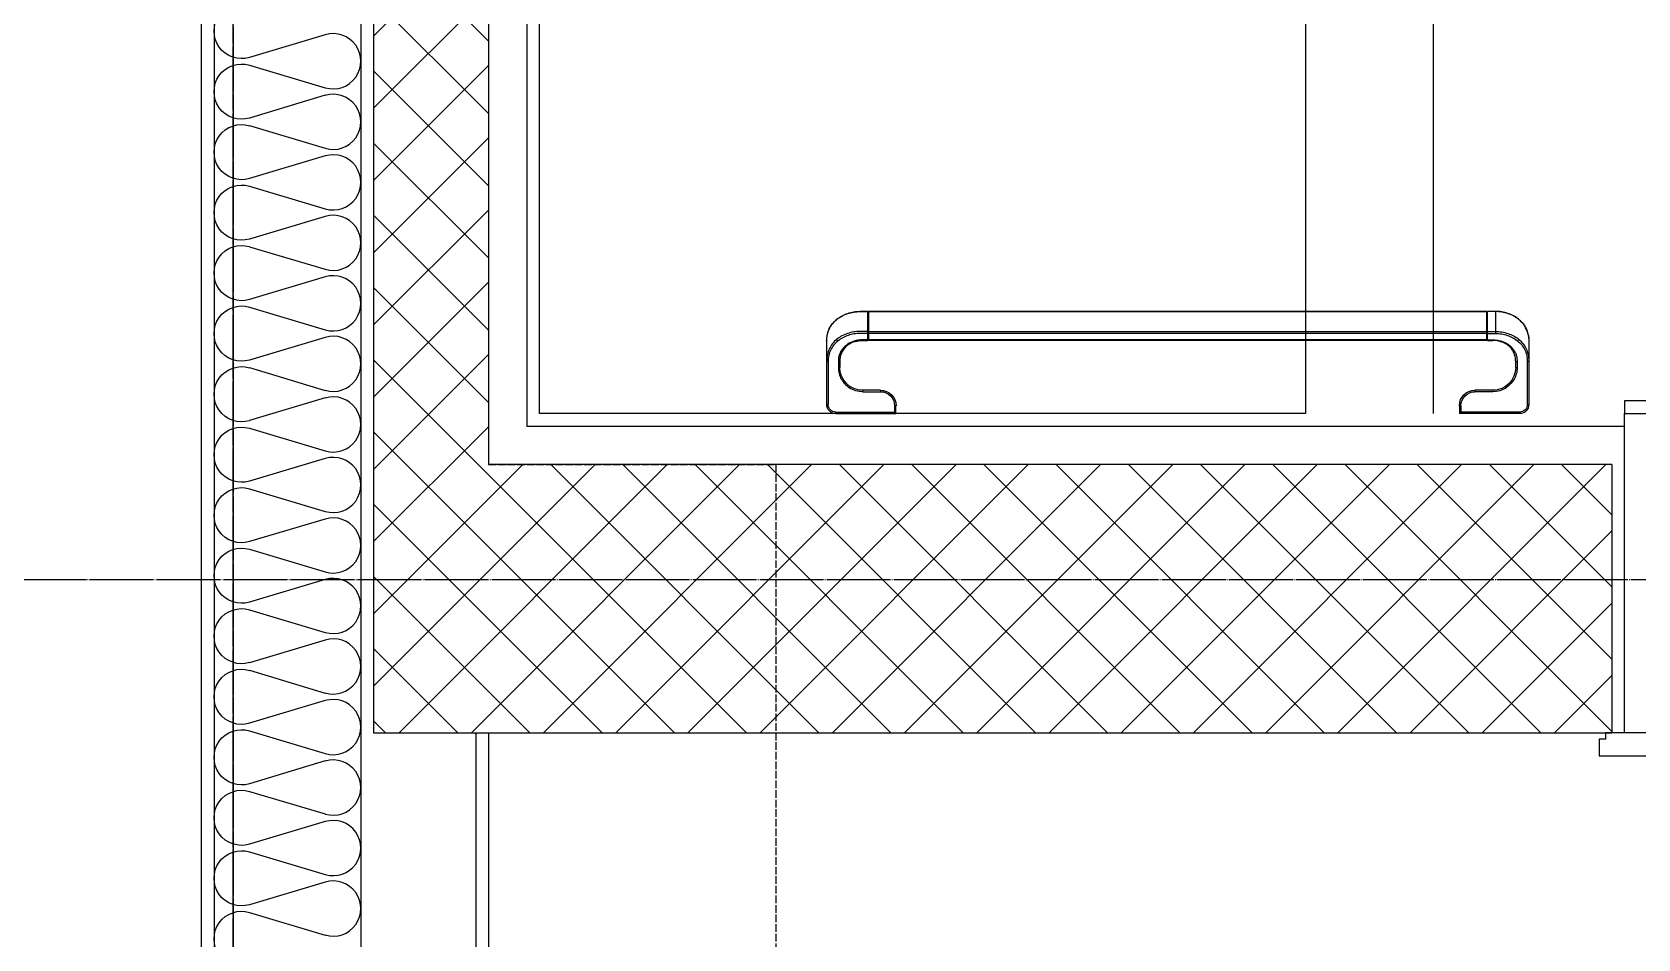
# Model space of a CAD drawing. Header units: millimetres. Extents: x 18456 to 179493, y -203649 to 469211.
# Drawn here: x 123972 to 125230, y 200439 to 201149 of the extents above; entities that cross this region are included whole.
import ezdxf

# ---------------------------------------------------------------- set-up
doc = ezdxf.new("R2010")
doc.units = ezdxf.units.MM
doc.linetypes.add('X-평면도(기본형)$0$CEN', pattern=[52.5, 50, -1, 0.5, -1])
doc.linetypes.add('X-평면도(기본형)$0$HID2', pattern=[7.5, 6, -1.5])
for name, color, linetype, true_color in [('X-평면도(기본형)$0$40HAT', 9, 'Continuous', 0x808080), ('X-평면도(기본형)$0$4GYP', 4, 'Continuous', 0x00ffff), ('X-평면도(기본형)$0$CEN', 1, 'X-평면도(기본형)$0$CEN', 0xff0000), ('X-평면도(기본형)$0$DOOR', 4, 'Continuous', 0x00ffff), ('X-평면도(기본형)$0$FIN', 9, 'Continuous', 0x808080), ('X-평면도(기본형)$0$FUR', 6, 'Continuous', 0xff00ff), ('X-평면도(기본형)$0$INS', 9, 'Continuous', 0x808080), ('X-평면도(기본형)$0$INSUL', 9, 'Continuous', 0x808080), ('X-평면도(기본형)$0$TIL', 5, 'Continuous', 0x0000ff), ('X-평면도(기본형)$0$UIS', 7, 'X-평면도(기본형)$0$HID2', 0x000000), ('X-평면도(기본형)$0$W1', 2, 'Continuous', 0xffff00), ('X-평면도(기본형)$0$W2', 3, 'Continuous', 0x00ff00)]:
    doc.layers.add(name, color=color, linetype=linetype, true_color=true_color)

# ---------------------------------------------------------------- blocks, each defined once
blk = doc.blocks.new('X-평면도(기본형)$0$KH-530S-1 TOP')
at = {"layer": 'X-평면도(기본형)$0$FUR', "linetype": 'Continuous'}
for p, q in [((830447.8, -150945.6), (830447.8, -150895.5)), ((830449, -150895.5), (830447.8, -150895.5)), ((830449, -150929.2), (830449, -150895.5)), ((830455, -150889.5), (830455, -150888.4)), ((830455, -150888.4), (830502.1, -150888.4)), ((830455, -150889.5), (830501, -150889.5)), ((830501, -150894.5), (830501, -150889.5)), ((830502.1, -150894.5), (830501, -150894.5)), ((830502.1, -150888.4), (830502.1, -150894.5)), ((830990.7, -150888.4), (830943.5, -150888.4)), ((830943.5, -150894.5), (830943.5, -150888.4)), ((830943.5, -150894.5), (830944.7, -150894.5)), ((830990.7, -150889.5), (830944.7, -150889.5)), ((830944.7, -150894.5), (830944.7, -150889.5)), ((830990.7, -150889.5), (830990.7, -150888.4)), ((830996.7, -150895.5), (830997.8, -150895.5)), ((830996.7, -150929.2), (830996.7, -150895.5)), ((830997.8, -150945.6), (830997.8, -150895.5)), ((830466.3, -150909.6), (830465.7, -150908.6)), ((830476, -150906.7), (830476, -150905.5)), ((830476, -150905.5), (830490, -150905.5)), ((830490, -150906.7), (830476, -150906.7)), ((830490, -150906.7), (830490, -150905.5)), ((830969.7, -150905.5), (830955.7, -150905.5)), ((830955.7, -150906.7), (830955.7, -150905.5)), ((830969.7, -150906.7), (830955.7, -150906.7)), ((830969.7, -150906.7), (830969.7, -150905.5)), ((830979.4, -150909.6), (830980, -150908.6)), ((830457, -150929.2), (830457, -150924.3)), ((830458.1, -150929.6), (830458.1, -150924.5)), ((830987.5, -150929.6), (830987.5, -150924.5)), ((830988.7, -150929.2), (830988.7, -150924.3)), ((830448.2, -150949.4), (830448.2, -150949.4)), ((830476, -150945.6), (830476, -150946.1)), ((830476, -150945.6), (830480.1, -150945.6)), ((830480.1, -150946.1), (830476, -150946.1)), ((830480.1, -150945.6), (830480.1, -150968.4)), ((830480.1, -150947.4), (830480.6, -150947.4)), ((830480.6, -150968.3), (830480.6, -150945.7)), ((830965, -150945.7), (830480.6, -150945.7)), ((830965, -150946.2), (830480.6, -150946.2)), ((830965, -150945.7), (830965, -150968.3)), ((830965.5, -150947.4), (830965, -150947.4)), ((830965.5, -150945.6), (830969.7, -150945.6)), ((830965.5, -150945.6), (830965.5, -150968.4)), ((830965.5, -150946.1), (830969.7, -150946.1)), ((830969.7, -150945.6), (830969.7, -150946.1)), ((830997.5, -150949.4), (830997.5, -150949.4)), ((830455.2, -150961.8), (830455.9, -150962.4)), ((830480.1, -150951.1), (830474, -150951.1)), ((830480.1, -150952.7), (830474, -150952.7)), ((830480.1, -150951.6), (830480.6, -150951.6)), ((830965, -150951.1), (830480.6, -150951.1)), ((830965, -150952.5), (830480.6, -150952.5)), ((830965.5, -150951.6), (830965, -150951.6)), ((830965.5, -150951.1), (830971.7, -150951.1)), ((830965.5, -150952.7), (830971.7, -150952.7)), ((830971.7, -150968.4), (830971.7, -150951.1)), ((830474, -150968.2), (830480.1, -150968.2)), ((830480.1, -150968.4), (830474, -150968.4)), ((830480.1, -150966.6), (830480.6, -150966.6)), ((830965, -150968.1), (830480.6, -150968.1)), ((830965, -150968.3), (830480.6, -150968.3)), ((830965.5, -150966.6), (830965, -150966.6)), ((830971.7, -150968.2), (830965.5, -150968.2)), ((830971.7, -150968.4), (830965.5, -150968.4))]:
    blk.add_line(p, q, dxfattribs=at)
for points in [[(830470.2, -150944.8), (830469.5, -150944.6), (830468.7, -150944.3), (830467.8, -150943.9), (830467, -150943.5), (830466.2, -150943.1), (830465.4, -150942.7), (830464.6, -150942.2), (830463.9, -150941.6), (830463.3, -150941.1), (830462.6, -150940.5), (830462, -150939.9), (830461.5, -150939.2), (830460.9, -150938.5), (830460.4, -150937.8), (830460, -150937.1), (830459.6, -150936.3), (830459.3, -150935.5), (830459, -150934.7), (830458.7, -150933.8), (830458.5, -150933), (830458.3, -150932.1), (830458.2, -150931.2), (830458.2, -150930.3), (830458.1, -150929.6)], [(830987.5, -150929.6), (830987.5, -150930.3), (830987.5, -150931.2), (830987.4, -150932.1), (830987.2, -150933), (830987, -150933.8), (830986.7, -150934.7), (830986.4, -150935.5), (830986.1, -150936.3), (830985.7, -150937.1), (830985.3, -150937.8), (830984.8, -150938.5), (830984.2, -150939.2), (830983.7, -150939.9), (830983.1, -150940.5), (830982.4, -150941.1), (830981.8, -150941.6), (830981.1, -150942.2), (830980.3, -150942.7), (830979.5, -150943.1), (830978.7, -150943.5), (830977.9, -150943.9), (830977, -150944.3), (830976.2, -150944.6), (830975.5, -150944.8)], [(830447.8, -150945.6), (830447.9, -150946.5), (830447.9, -150947.6), (830448.1, -150948.7), (830448.2, -150949.8), (830448.5, -150950.8), (830448.8, -150951.9), (830449.1, -150952.9), (830449.5, -150953.9), (830449.9, -150954.9), (830450.4, -150955.8), (830451, -150956.8), (830451.6, -150957.7), (830452.2, -150958.6), (830452.9, -150959.4), (830453.6, -150960.2), (830454.4, -150961), (830455.2, -150961.8)], [(830989.8, -150962.4), (830990.5, -150961.8), (830991.3, -150961), (830992.1, -150960.2), (830992.8, -150959.4), (830993.5, -150958.6), (830994.1, -150957.7), (830994.7, -150956.8), (830995.3, -150955.9), (830995.8, -150954.9), (830996.2, -150953.9), (830996.6, -150952.9), (830996.9, -150951.9), (830997.2, -150950.8), (830997.5, -150949.8), (830997.6, -150948.7), (830997.8, -150947.6), (830997.8, -150946.5), (830997.8, -150945.6)]]:
    blk.add_lwpolyline(points, dxfattribs=at)
for centre, radius, start, end in [((830455, -150895.5), 7.15, 90, 180), ((830455, -150895.5), 6, 90, 180), ((830490, -150894.5), 12.2, 270, 0), ((830490, -150894.5), 11, 270, 0), ((830955.7, -150894.5), 12.2, 180, 270), ((830955.7, -150894.5), 11, 180, 270), ((830990.7, -150895.5), 7.15, 0, 90), ((830990.7, -150895.5), 6, 0, 90), ((830476, -150924.5), 17.9, 90, 180), ((830476, -150924.5), 19, 90, 122.8983), ((830969.7, -150924.5), 19, 57.1017, 90), ((830969.7, -150924.5), 17.9, 0, 90), ((830470.4, -150945.6), 22.5, 179.9974, 182.9154), ((830470.1, -150945.6), 22.3, 182.919, 183.9707), ((830469.9, -150945.6), 22, 183.9685, 186.2364), ((830469.6, -150945.6), 21.8, 186.239, 187.046), ((830469.4, -150945.6), 21.5, 187.0414, 189.9541), ((830976.3, -150945.6), 21.5, 350.0464, 352.9594), ((830975.8, -150945.6), 22, 353.7647, 356.0327), ((830976.1, -150945.6), 21.8, 352.9547, 353.7621), ((830975.3, -150945.6), 22.5, 357.0855, 0.0026), ((830975.6, -150945.6), 22.3, 356.0305, 357.0819), ((830471.3, -150942.9), 24.7, 231.3106, 231.75), ((830974.4, -150942.9), 24.7, 308.25, 308.6894)]:
    blk.add_arc(centre, radius, start, end, dxfattribs=at)
for points, knots in [([(830501, -150889.5), (830501.1, -150889.5), (830501.2, -150889.4), (830501.4, -150889.2), (830501.6, -150889), (830501.7, -150888.8), (830501.9, -150888.7), (830502, -150888.6), (830502, -150888.5), (830502.1, -150888.5), (830502.1, -150888.4), (830502.1, -150888.4), (830502.1, -150888.4), (830502.1, -150888.4)], [0, 0, 0, 0, 0.273421, 0.542841, 0.803517, 1.049277, 1.270838, 1.36857, 1.454933, 1.526701, 1.580117, 1.613258, 1.626429, 1.626429, 1.626429, 1.626429]), ([(830944.7, -150889.5), (830944.6, -150889.5), (830944.5, -150889.4), (830944.3, -150889.2), (830944.1, -150889), (830944, -150888.8), (830943.8, -150888.7), (830943.7, -150888.6), (830943.7, -150888.5), (830943.6, -150888.5), (830943.6, -150888.4), (830943.6, -150888.4), (830943.6, -150888.4), (830943.5, -150888.4)], [0, 0, 0, 0, 0.273421, 0.542841, 0.803517, 1.049277, 1.270838, 1.36857, 1.454933, 1.526701, 1.580117, 1.613258, 1.626429, 1.626429, 1.626429, 1.626429]), ([(830457, -150924.3), (830457, -150922.7), (830457.4, -150919.6), (830459.1, -150915.3), (830461.9, -150911.5), (830464.4, -150909.4), (830465.7, -150908.6)], [0, 0, 0, 0, 4.601942, 9.262095, 13.951856, 18.650133, 18.650133, 18.650133, 18.650133]), ([(830988.7, -150924.3), (830988.7, -150922.7), (830988.3, -150919.6), (830986.6, -150915.3), (830983.8, -150911.5), (830981.3, -150909.4), (830980, -150908.6)], [0, 0, 0, 0, 4.601942, 9.262095, 13.951856, 18.650133, 18.650133, 18.650133, 18.650133]), ([(830458.1, -150924.5), (830458.1, -150924.5), (830458.1, -150924.4), (830457.9, -150924.4), (830457.8, -150924.4), (830457.6, -150924.3), (830457.4, -150924.3), (830457.1, -150924.3), (830457, -150924.3)], [0, 0, 0, 0, 0.136541, 0.252864, 0.401806, 0.579319, 0.779705, 1.220335, 1.220335, 1.220335, 1.220335]), ([(830987.5, -150924.5), (830987.5, -150924.5), (830987.6, -150924.4), (830987.8, -150924.4), (830987.9, -150924.4), (830988.1, -150924.3), (830988.3, -150924.3), (830988.6, -150924.3), (830988.7, -150924.3)], [0, 0, 0, 0, 0.136541, 0.252864, 0.401806, 0.579319, 0.779705, 1.220335, 1.220335, 1.220335, 1.220335]), ([(830449, -150929.2), (830448.9, -150929.2), (830448.6, -150929.2), (830448.4, -150929.3), (830448.2, -150929.3), (830448.1, -150929.4), (830447.9, -150929.4), (830447.8, -150929.5), (830447.8, -150929.6)], [0, 0, 0, 0, 0.440988, 0.642531, 0.822402, 0.975483, 1.098602, 1.261762, 1.261762, 1.261762, 1.261762]), ([(830455.9, -150946.6), (830454.6, -150945.6), (830452.3, -150943.3), (830449.7, -150939.1), (830448.2, -150934.5), (830447.8, -150931.2), (830447.8, -150929.6)], [0, 0, 0, 0, 4.838628, 9.636886, 14.480568, 19.431019, 19.431019, 19.431019, 19.431019]), ([(830456.7, -150945.2), (830455.5, -150944.3), (830453.3, -150942.2), (830450.8, -150938.3), (830449.3, -150933.9), (830449, -150930.8), (830449, -150929.2)], [0, 0, 0, 0, 4.573855, 9.111983, 13.696208, 18.384347, 18.384347, 18.384347, 18.384347]), ([(830469.9, -150945.2), (830468.1, -150944.7), (830465.4, -150943.6), (830462.4, -150941.4), (830460.5, -150939.4), (830458.9, -150937.2), (830457.8, -150934.7), (830457.1, -150932), (830457, -150930.1), (830457, -150929.2)], [0, 0, 0, 0, 5.697319, 8.478851, 11.221022, 13.942253, 16.664795, 19.408929, 22.189651, 22.189651, 22.189651, 22.189651]), ([(830458.1, -150929.4), (830458, -150929.4), (830457.9, -150929.3), (830457.5, -150929.2), (830457.2, -150929.2), (830457, -150929.2)], [0, 0, 0, 0, 0.191673, 0.458247, 1.137682, 1.137682, 1.137682, 1.137682]), ([(830458.1, -150929.6), (830458.1, -150929.5), (830458.1, -150929.5), (830458.1, -150929.5), (830458.1, -150929.4)], [0, 0, 0, 0, 0.0283776, 0.1267171, 0.1267171, 0.1267171, 0.1267171]), ([(830975.8, -150945.2), (830977.6, -150944.7), (830980.3, -150943.6), (830983.3, -150941.4), (830985.2, -150939.4), (830986.8, -150937.2), (830987.9, -150934.7), (830988.6, -150932), (830988.7, -150930.1), (830988.7, -150929.2)], [0, 0, 0, 0, 5.697319, 8.478851, 11.221022, 13.942253, 16.664795, 19.408929, 22.189651, 22.189651, 22.189651, 22.189651]), ([(830987.5, -150929.6), (830987.5, -150929.5), (830987.6, -150929.5), (830987.6, -150929.5), (830987.6, -150929.4)], [0, 0, 0, 0, 0.0283776, 0.1267171, 0.1267171, 0.1267171, 0.1267171]), ([(830987.6, -150929.4), (830987.7, -150929.4), (830987.8, -150929.3), (830988.2, -150929.2), (830988.5, -150929.2), (830988.7, -150929.2)], [0, 0, 0, 0, 0.191673, 0.458247, 1.137682, 1.137682, 1.137682, 1.137682]), ([(830989, -150945.2), (830990.2, -150944.3), (830992.4, -150942.2), (830994.9, -150938.3), (830996.4, -150933.9), (830996.7, -150930.8), (830996.7, -150929.2)], [0, 0, 0, 0, 4.573855, 9.111983, 13.696208, 18.384347, 18.384347, 18.384347, 18.384347]), ([(830989.8, -150946.6), (830991.1, -150945.6), (830993.4, -150943.3), (830996, -150939.1), (830997.5, -150934.5), (830997.8, -150931.2), (830997.8, -150929.6)], [0, 0, 0, 0, 4.838628, 9.636886, 14.480568, 19.431019, 19.431019, 19.431019, 19.431019]), ([(830996.7, -150929.2), (830996.8, -150929.2), (830997.1, -150929.2), (830997.3, -150929.3), (830997.5, -150929.3), (830997.6, -150929.4), (830997.8, -150929.4), (830997.8, -150929.5), (830997.8, -150929.6)], [0, 0, 0, 0, 0.440988, 0.642531, 0.822402, 0.975483, 1.098602, 1.261762, 1.261762, 1.261762, 1.261762]), ([(830448.2, -150949.4), (830448.4, -150950.7), (830449.1, -150953.1), (830450.7, -150956.5), (830453, -150959.6), (830454.9, -150961.4), (830455.9, -150962.2)], [0, 0, 0, 0, 3.782075, 7.546649, 11.332033, 15.175038, 15.175038, 15.175038, 15.175038]), ([(830456.7, -150945.2), (830456.5, -150945.3), (830456.3, -150945.6), (830456.1, -150945.9), (830455.9, -150946.2), (830455.9, -150946.5), (830455.9, -150946.6)], [0, 0, 0, 0, 0.43664, 0.881561, 1.278008, 1.58144, 1.58144, 1.58144, 1.58144]), ([(830474, -150952.7), (830472.3, -150952.7), (830469, -150952.4), (830464.2, -150951.2), (830459.8, -150949.3), (830457.1, -150947.6), (830455.9, -150946.6)], [0, 0, 0, 0, 4.999589, 9.943207, 14.781928, 19.479328, 19.479328, 19.479328, 19.479328]), ([(830474, -150951.1), (830472.4, -150951.1), (830469.2, -150950.8), (830464.6, -150949.7), (830460.4, -150947.9), (830457.8, -150946.2), (830456.7, -150945.2)], [0, 0, 0, 0, 4.77972, 9.505934, 14.131864, 18.622684, 18.622684, 18.622684, 18.622684]), ([(830470.2, -150944.8), (830470.2, -150944.8), (830470.2, -150944.8), (830470.1, -150944.8), (830470.1, -150944.9), (830470, -150945.1), (830469.9, -150945.2), (830469.9, -150945.2)], [0, 0, 0, 0, 0.0624954, 0.1133584, 0.1790971, 0.3537054, 0.5781731, 0.5781731, 0.5781731, 0.5781731]), ([(830476, -150946.1), (830475.5, -150946.1), (830473.4, -150946), (830471.4, -150945.7), (830469.9, -150945.2)], [0, 0, 0, 0, 1.54704, 6.149964, 6.149964, 6.149964, 6.149964]), ([(830470.2, -150944.8), (830470.7, -150944.9), (830472.6, -150945.4), (830474.5, -150945.6), (830476, -150945.6)], [0, 0, 0, 0, 1.449088, 5.835684, 5.835684, 5.835684, 5.835684]), ([(830975.5, -150944.8), (830975, -150944.9), (830973.1, -150945.4), (830971.2, -150945.6), (830969.7, -150945.6)], [0, 0, 0, 0, 1.449088, 5.835684, 5.835684, 5.835684, 5.835684]), ([(830969.7, -150946.1), (830970.2, -150946.1), (830972.3, -150946), (830974.3, -150945.7), (830975.8, -150945.2)], [0, 0, 0, 0, 1.54704, 6.149964, 6.149964, 6.149964, 6.149964]), ([(830971.7, -150951.1), (830973.3, -150951.1), (830976.5, -150950.8), (830981.1, -150949.7), (830985.3, -150947.9), (830987.9, -150946.2), (830989, -150945.2)], [0, 0, 0, 0, 4.77972, 9.505934, 14.131864, 18.622684, 18.622684, 18.622684, 18.622684]), ([(830971.7, -150952.7), (830973.4, -150952.7), (830976.7, -150952.4), (830981.5, -150951.2), (830985.9, -150949.3), (830988.6, -150947.6), (830989.8, -150946.6)], [0, 0, 0, 0, 4.999589, 9.943207, 14.781928, 19.479328, 19.479328, 19.479328, 19.479328]), ([(830975.5, -150944.8), (830975.5, -150944.8), (830975.5, -150944.8), (830975.6, -150944.8), (830975.6, -150944.9), (830975.7, -150945.1), (830975.8, -150945.2), (830975.8, -150945.2)], [0, 0, 0, 0, 0.0624955, 0.1133584, 0.1790972, 0.3537054, 0.578173, 0.578173, 0.578173, 0.578173]), ([(830989, -150945.2), (830989.2, -150945.3), (830989.4, -150945.6), (830989.6, -150945.9), (830989.8, -150946.2), (830989.8, -150946.5), (830989.8, -150946.6)], [0, 0, 0, 0, 0.43664, 0.881561, 1.278008, 1.58144, 1.58144, 1.58144, 1.58144]), ([(830997.5, -150949.4), (830997.3, -150950.7), (830996.6, -150953.1), (830995, -150956.5), (830992.7, -150959.6), (830990.8, -150961.4), (830989.8, -150962.2)], [0, 0, 0, 0, 3.782076, 7.546651, 11.332035, 15.175041, 15.175041, 15.175041, 15.175041]), ([(830455.9, -150962.4), (830455.9, -150962.4), (830455.9, -150962.3), (830455.9, -150962.2), (830455.9, -150962.2)], [0, 0, 0, 0, 0.0503004, 0.2288824, 0.2288824, 0.2288824, 0.2288824]), ([(830455.9, -150962.4), (830457.2, -150963.3), (830459.8, -150965.1), (830464.3, -150967), (830469, -150968.2), (830472.3, -150968.4), (830474, -150968.4)], [0, 0, 0, 0, 4.692054, 9.512763, 14.429729, 19.39831, 19.39831, 19.39831, 19.39831]), ([(830456, -150962.3), (830457.2, -150963.2), (830459.9, -150965), (830464.3, -150966.8), (830469.1, -150968), (830472.4, -150968.2), (830474, -150968.2)], [0, 0, 0, 0, 4.655129, 9.447671, 14.342112, 19.290856, 19.290856, 19.290856, 19.290856]), ([(830989.7, -150962.3), (830988.5, -150963.2), (830985.8, -150965), (830981.4, -150966.8), (830976.6, -150968), (830973.3, -150968.2), (830971.7, -150968.2)], [0, 0, 0, 0, 4.655129, 9.447671, 14.342112, 19.290856, 19.290856, 19.290856, 19.290856]), ([(830989.8, -150962.4), (830988.5, -150963.3), (830985.9, -150965.1), (830981.4, -150967), (830976.7, -150968.2), (830973.4, -150968.4), (830971.7, -150968.4)], [0, 0, 0, 0, 4.692054, 9.512763, 14.429729, 19.39831, 19.39831, 19.39831, 19.39831]), ([(830989.8, -150962.4), (830989.8, -150962.4), (830989.8, -150962.3), (830989.8, -150962.2), (830989.8, -150962.2)], [0, 0, 0, 0, 0.0503003, 0.2288822, 0.2288822, 0.2288822, 0.2288822])]:
    blk.add_open_spline(points, degree=3, knots=knots, dxfattribs=at)
blk = doc.blocks.new('U139 (X-평면도(기본형)$0$ins-l)')
at = {"layer": 'X-평면도(기본형)$0$INSUL', "color": 8, "true_color": 0x808080}
for p, q in [((4529.8, 24.2), (4514.3, 75.8)), ((4550.4, 75.8), (4535, 24.2)), ((4571, 24.2), (4555.6, 75.8)), ((4591.6, 75.8), (4576.2, 24.2)), ((4612.2, 24.2), (4596.8, 75.8)), ((4632.9, 75.8), (4617.4, 24.2)), ((4653.5, 24.2), (4638, 75.8)), ((4674.1, 75.8), (4658.6, 24.2)), ((4694.7, 24.2), (4679.2, 75.8)), ((4715.3, 75.8), (4699.8, 24.2)), ((4735.9, 24.2), (4720.4, 75.8)), ((4756.5, 75.8), (4741.1, 24.2)), ((4777.1, 24.2), (4761.7, 75.8)), ((4797.7, 75.8), (4782.3, 24.2)), ((4818.3, 24.2), (4802.9, 75.8)), ((4839, 75.8), (4823.5, 24.2)), ((4859.6, 24.2), (4844.1, 75.8)), ((4880.2, 75.8), (4864.7, 24.2)), ((4900.8, 24.2), (4885.3, 75.8)), ((4921.4, 75.8), (4905.9, 24.2)), ((4942, 24.2), (4926.5, 75.8)), ((4962.6, 75.8), (4947.2, 24.2)), ((4983.2, 24.2), (4967.8, 75.8)), ((5003.8, 75.8), (4988.4, 24.2)), ((5024.4, 24.2), (5009, 75.8)), ((5045, 75.8), (5029.6, 24.2)), ((5065.7, 24.2), (5050.2, 75.8)), ((5086.3, 75.8), (5070.8, 24.2)), ((5106.9, 24.2), (5091.4, 75.8)), ((5127.5, 75.8), (5112, 24.2))]:
    blk.add_line(p, q, dxfattribs=at)
at = {"layer": 'X-평면도(기본형)$0$INSUL', "color": 8, "true_color": 0x808080, "extrusion": (0, 0, -1)}
for centre in [(-4532.4, 81.2), (-4573.6, 81.2), (-4614.8, 81.2), (-4656, 81.2), (-4697.3, 81.2), (-4738.5, 81.2), (-4779.7, 81.2), (-4820.9, 81.2), (-4862.1, 81.2), (-4903.4, 81.2), (-4944.6, 81.2), (-4985.8, 81.2), (-5027, 81.2), (-5068.2, 81.2), (-5109.5, 81.2)]:
    blk.add_arc(centre, 18.8, 343.3008, 196.6992, dxfattribs=at)
at = {"layer": 'X-평면도(기본형)$0$INSUL', "color": 8, "true_color": 0x808080}
for centre in [(4511.8, 18.8), (4553, 18.8), (4594.2, 18.8), (4635.4, 18.8), (4676.6, 18.8), (4717.9, 18.8), (4759.1, 18.8), (4800.3, 18.8), (4841.5, 18.8), (4882.7, 18.8), (4924, 18.8), (4965.2, 18.8), (5006.4, 18.8), (5047.6, 18.8), (5088.8, 18.8), (5130.1, 18.8)]:
    blk.add_arc(centre, 18.8, 163.3008, 16.6992, dxfattribs=at)
blk = doc.blocks.new('X-평면도(기본형)$0$pkdr750190')
at = {"layer": 'X-평면도(기본형)$0$DOOR'}
for points in [[(0, -15), (5, -15), (5, -20), (18, -20), (18, 40), (0, 40)], [(-250, 0), (-250, 25), (-240, 25), (-240, 30), (-260, 30), (-260, 0)], [(0, 0), (-250, 0), (-250, 24), (0, 24)]]:
    blk.add_lwpolyline(points, close=True, dxfattribs=at)

msp = doc.modelspace()

# ---------------------------------------------------------------- hatches: boundary and pattern name
at = {"layer": 'X-평면도(기본형)$0$40HAT'}
h = msp.add_hatch(dxfattribs=at)
h.set_pattern_fill('H3', color=256, scale=40, style=0, pattern_type=2)
h.set_pattern_definition([(315, (-175757.42, 45286.295), (28.2842712, 28.2842712), []), (45, (-175757.42, 45286.295), (-28.2842712, 28.2842712), [])])
h.paths.add_polyline_path([(124959.2, 202690.6), (124959.2, 202780.6), (124239.2, 202780.6), (124239.2, 200600.6), (125209.2, 200600.6), (125209.2, 200810.6), (124329.2, 200810.6), (124329.2, 202690.6), (124959.2, 202690.6)], flags=0)

# ---------------------------------------------------------------- linework, layer by layer
at = {"layer": 'X-평면도(기본형)$0$4GYP'}
for p, q in [((124319.2, 200600.6), (124319.2, 195260.6)), ((124329.2, 200600.6), (124329.2, 195270.6))]:
    msp.add_line(p, q, dxfattribs=at)
at = {"layer": 'X-평면도(기본형)$0$CEN'}
for p, q in [((124129.2, 192425.6), (124129.2, 206345.6)), ((124129.2, 206245.6), (124129.2, 192425.6)), ((122704.2, 200720.6), (127249.2, 200720.6))]:
    msp.add_line(p, q, dxfattribs=at)
at = {"layer": 'X-평면도(기본형)$0$FIN'}
for p, q in [((124359.2, 202660.6), (124359.2, 200840.6)), ((124359.2, 200840.6), (125219.2, 200840.6))]:
    msp.add_line(p, q, dxfattribs=at)
at = {"layer": 'X-평면도(기본형)$0$FUR'}
msp.add_lwpolyline([(124369.2, 202650.6), (124969.2, 202650.6), (124969.2, 200850.6), (124369.2, 200850.6)], close=True, dxfattribs=at)
at = {"layer": 'X-평면도(기본형)$0$INS'}
for p, q in [((124114.2, 202905.6), (124114.2, 195135.6)), ((124229.2, 202790.6), (124229.2, 195250.6))]:
    msp.add_line(p, q, dxfattribs=at)
at = {"layer": 'X-평면도(기본형)$0$TIL'}
msp.add_line((125069.2, 202660.6), (125069.2, 200850.6), dxfattribs=at)
at = {"layer": 'X-평면도(기본형)$0$UIS'}
msp.add_lwpolyline([(126759.2, 202690.6), (126759.2, 203715.6), (126549.2, 203715.6), (126549.2, 202690.6), (124329.2, 202690.6), (124329.2, 200810.6), (124554.2, 200810.6), (124554.2, 195575.6), (129729.2, 195575.6), (129729.2, 195830.6), (129589.2, 195830.6), (129589.2, 196600.6), (130039.2, 196600.6)], dxfattribs=at)
at = {"layer": 'X-평면도(기본형)$0$W1'}
msp.add_line((124104.2, 204165.6), (124104.2, 195125.6), dxfattribs=at)
msp.add_line((124104.2, 204165.6), (124104.2, 195125.6), dxfattribs=at)
at = {"layer": 'X-평면도(기본형)$0$W2'}
for p, q in [((124239.2, 202780.6), (124239.2, 200600.6)), ((124329.2, 202690.6), (124329.2, 200810.6)), ((125209.2, 200810.6), (124329.2, 200810.6)), ((125209.2, 200810.6), (125209.2, 200600.6)), ((124239.2, 200600.6), (125209.2, 200600.6))]:
    msp.add_line(p, q, dxfattribs=at)

# ---------------------------------------------------------------- block references
at = {"rotation": 270}
msp.add_blockref('X-평면도(기본형)$0$pkdr750190', (125219.2, 200600.6), dxfattribs=at)
at = {"layer": 'X-평면도(기본형)$0$FUR', "xscale": -1, "rotation": 180}
msp.add_blockref('X-평면도(기본형)$0$KH-530S-1 TOP', (-705853.7, 49962.2), dxfattribs=at)
at = {"layer": 'X-평면도(기본형)$0$INSUL', "xscale": -1.149999999999999, "yscale": 1.149999999999999, "zscale": 1.149999999999999, "rotation": 270}
msp.add_blockref('U139 (X-평면도(기본형)$0$ins-l)', (124114.2, 195250.6), dxfattribs=at)

doc.saveas('drawing.dxf')
